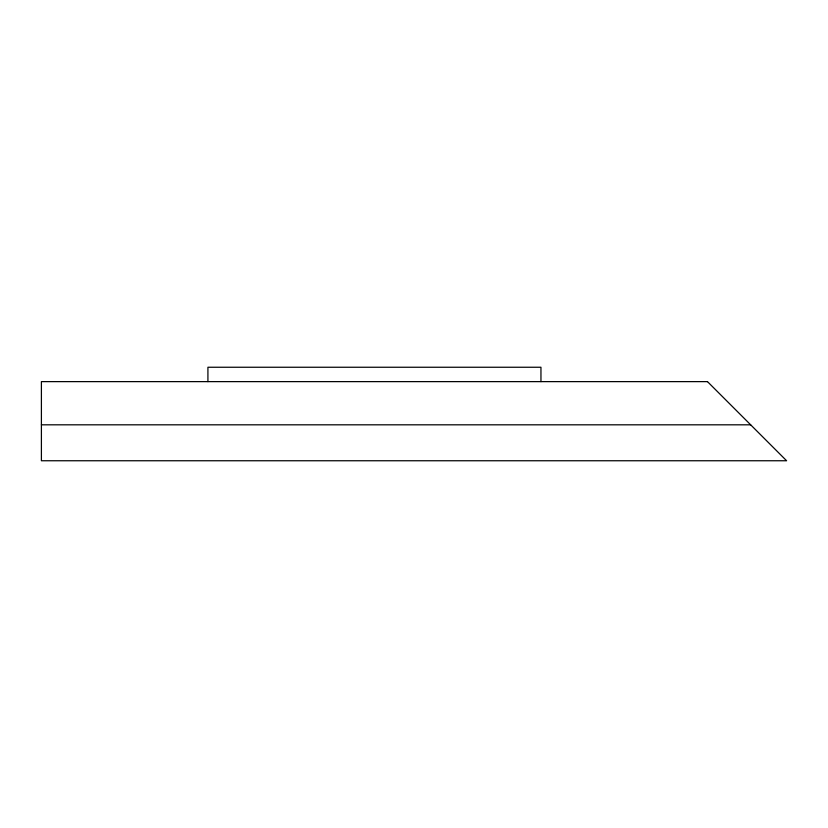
<?xml version="1.0" encoding="UTF-8"?>
<svg xmlns="http://www.w3.org/2000/svg" width="828" height="828" viewBox="0 0 828 828"><rect width="100%" height="100%" fill="white"/><g stroke="black" fill="none" stroke-linecap="round" stroke-linejoin="round"><path stroke-width="1.24" d="M41.4 424.816L750.665 424.816M540.953 381.625L540.953 367.249L207.921 367.249L207.921 381.625M707.474 381.625L41.4 381.625L41.4 460.751L786.6 460.751L707.474 381.625"/></g></svg>
